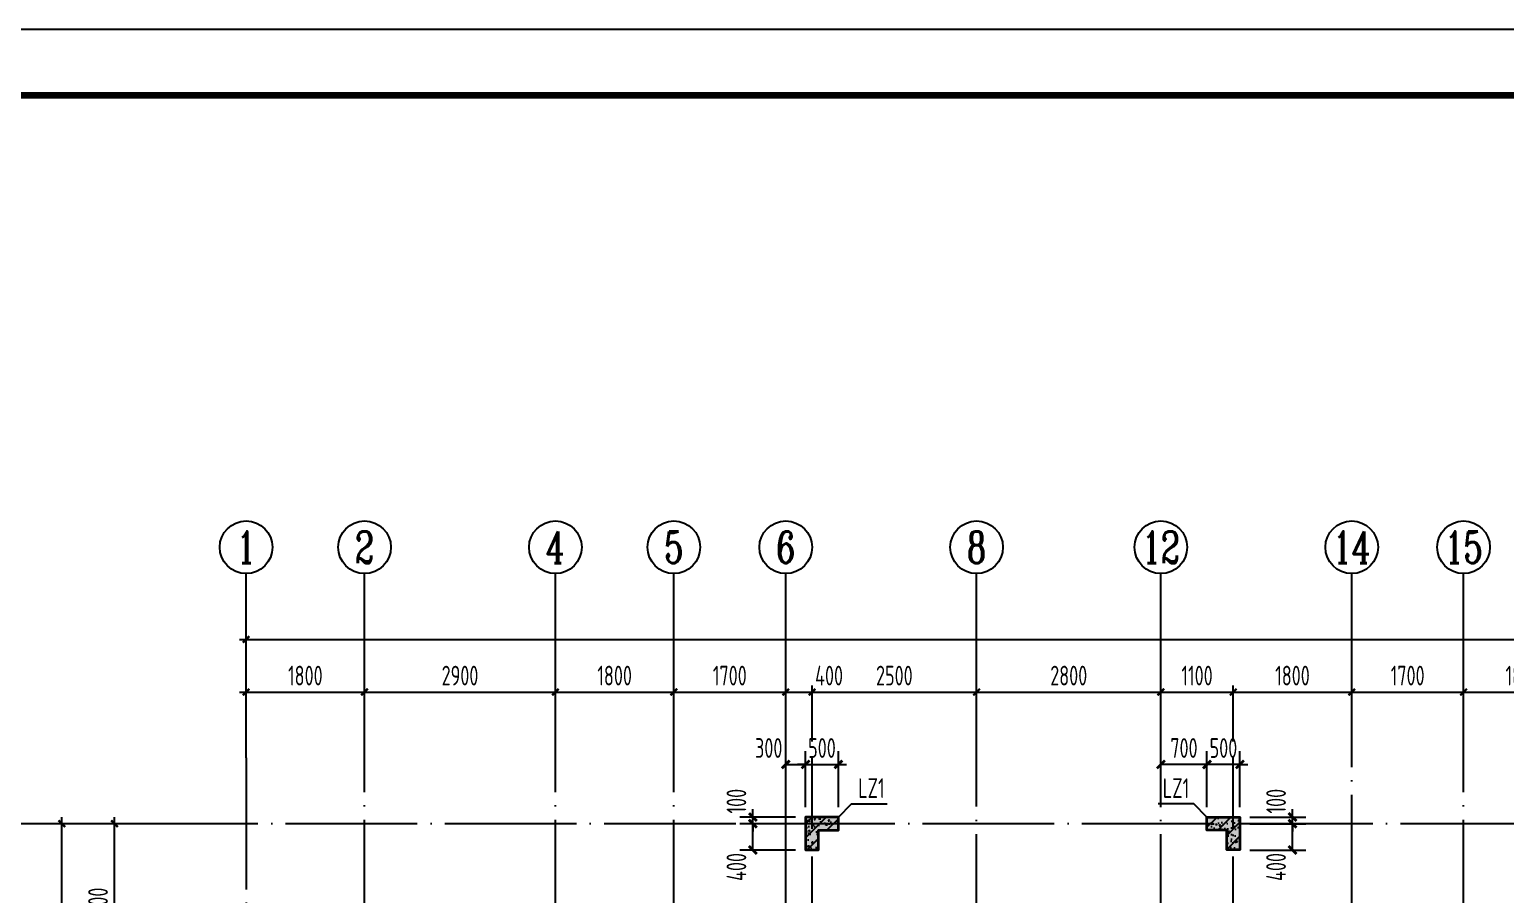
# Model space of a CAD drawing. Extents: x -1712635 to -854203, y -534641 to -21985.
# Drawn here: x -1364519 to -1342091, y -143178 to -130034 of the extents above; entities that cross this region are included whole.
import ezdxf
from ezdxf.enums import TextEntityAlignment as Align

# ---------------------------------------------------------------- set-up
doc = ezdxf.new("R2010")
doc.units = 0
doc.header["$LTSCALE"] = 1000
doc.linetypes.add('DOTE', pattern=[2.42, 2, -0.2, 0.02, -0.2])
doc.layers.get('0').update_dxf_attribs({"linetype": 'CONTINUOUS'})
doc.layers.get('Defpoints').update_dxf_attribs({"linetype": 'CONTINUOUS'})
for name, color, linetype in [('-TK', 7, 'CONTINUOUS'), ('A-AXIS', 1, 'CONTINUOUS'), ('A-DOTE', 10, 'DOTE'), ('AXIS_NUM', 7, 'CONTINUOUS'), ('COLU_DE_TEXT', 7, 'CONTINUOUS'), ('LABEL', 1, 'CONTINUOUS'), ('S-Q墙标注', 3, 'CONTINUOUS'), ('S-X详图填充', 252, 'CONTINUOUS'), ('S-X详图实线', 4, 'CONTINUOUS'), ('S-Y一般标注', 3, 'CONTINUOUS'), ('S-Z柱填充', 252, 'CONTINUOUS'), ('S-Z柱实线', 6, 'CONTINUOUS')]:
    doc.layers.add(name, color=color, linetype=linetype)
doc.styles.add('TSSD_Axis', font='complex.shx', dxfattribs={"width": 0.7, "bigfont": 'hztxt.shx'})
doc.styles.add('TSSD_DIMENSION', font='Tssdeng.shx', dxfattribs={"width": 0.7, "bigfont": 'tssdchn.shx'})
doc.styles.add('TSSD_REIN', font='tssdeng.shx', dxfattribs={"width": 0.7, "height": 300, "bigfont": 'tssdchn.shx'})
doc.styles.add('结构文字', font='zstxt.shx', dxfattribs={"width": 0.7, "bigfont": 'zshz.shx'})
doc.dimstyles.new('STRUCK', dxfattribs={"dimtxt": 400, "dimasz": 121, "dimexe": 200, "dimexo": 150, "dimgap": 115, "dimtad": 1, "dimdec": 0, "dimdsep": 46, "dimtxsty": '结构文字', "dimblk": 'ARCHTICK', "dimcen": 400, "dimclrd": 3, "dimclre": 3, "dimclrt": 7, "dimadec": 0, "dimazin": 0, "dimtfac": 1, "dimtdec": 0, "dimtix": 1, "dimtmove": 2, "dimatfit": 3, "dimldrblk": '_DIMX', "dimfxl": 0, "dimtolj": 1, "dimtzin": 0, "dimarcsym": 0})
doc.dimstyles.new('TSSD_100_100', dxfattribs={"dimtxt": 300, "dimasz": 100, "dimexe": 100, "dimexo": 250, "dimgap": 100, "dimtad": 1, "dimdec": 0, "dimzin": 0, "dimdsep": 46, "dimtxsty": 'TSSD_DIMENSION', "dimblk": 'ARCHTICK', "dimcen": 0, "dimdle": 100, "dimclrt": 7, "dimadec": 0, "dimazin": 0, "dimtfac": 1, "dimtdec": 0, "dimtix": 1, "dimtmove": 2, "dimatfit": 3, "dimldrblk": 'ARCHTICK', "dimfxl": 0, "dimtolj": 1, "dimtzin": 0, "dimarcsym": 0})
pattern_1 = [(50, (-1375504.52, -297887.4), (215.17805, -18.82564), [22.5, -247.5]), (355, (-1375504.52, -297887.4), (-41.6254, 225.65764), [18, -198]), (100.4514, (-1375486.6, -297888.98), (173.55281, 206.83186), [19.12206, -210.34263]), (46.1842, (-1375504.52, -297827.4), (320.1723, -49.6557), [33.75, -371.25]), (96.6356, (-1375477.84, -297831.54), (280.3988, 292.23536), [28.6831, -315.5139]), (351.1842, (-1375504.52, -297827.4), (280.3986, 292.2356), [27, -297]), (21, (-1375474.52, -297842.4), (179.07212, -120.78567), [22.5, -247.5]), (326, (-1375474.52, -297842.4), (72.9946, 217.545), [18, -198]), (71.4514, (-1375459.6, -297852.47), (252.0668, 96.75915), [19.12206, -210.34263]), (37.5, (-1375504.52, -297887.41), (3.647957, 99.868156), [0, -195.6, 0, -201, 0, -198.75]), (7.5, (-1375504.52, -297887.41), (78.92086, 118.32351), [0, -114.6, 0, -191.1, 0, -75.75]), (327.5, (-1375571.42, -297887.41), (160.14673, -6.76646), [0, -75, 0, -234, 0, -310.5]), (317.5, (-1375601.42, -297887.4), (174.95585, 30.0315), [0, -97.5, 0, -155.4, 0, -220.5]), (45, (-1375504.52, -297887.4), (-106.06602, 106.06602), [])]

# ---------------------------------------------------------------- blocks, each defined once
blk = doc.blocks.new('ts_axno')
at = {"color": 0, "linetype": 'ByBlock', "lineweight": -2}
blk.add_circle((0, 0), 0.5, dxfattribs=at)
at = {"color": 0, "linetype": 'ByBlock', "lineweight": -2, "style": 'TSSD_Axis', "width": 0.7}
blk.add_attdef('A', text='', height=0.6, dxfattribs=at).set_placement((0, 0), align=Align.MIDDLE_CENTER)
blk = doc.blocks.new('_ArchTick')
at = {"color": 0, "const_width": 0.35}
blk.add_lwpolyline([(-0.5, -0.5), (0.5, 0.5)], dxfattribs=at)
blk = doc.blocks.new('*D43')
at = {"layer": 'Defpoints', "color": 0}
for p in [(6400, 22100), (4600, 21100), (6400, 21100)]:
    blk.add_point(p, dxfattribs=at)
at = {"layer": 'S-Y一般标注', "color": 0, "lineweight": -2}
for p, q in [((4500, 22100), (6500, 22100)), ((4600, 21350), (4600, 22200)), ((6400, 21350), (6400, 22200))]:
    blk.add_line(p, q, dxfattribs=at)
at = {"layer": 'S-Y一般标注', "color": 0, "lineweight": -2, "xscale": 100, "yscale": 100, "zscale": 100, "rotation": 180}
blk.add_blockref('_ArchTick', (4600, 22100), dxfattribs=at)
at = {"layer": 'S-Y一般标注', "color": 0, "lineweight": -2, "xscale": 100, "yscale": 100, "zscale": 100}
blk.add_blockref('_ArchTick', (6400, 22100), dxfattribs=at)
at = {"layer": 'S-Y一般标注', "color": 7, "insert": (5500, 22350), "char_height": 300, "attachment_point": 5, "style": 'TSSD_DIMENSION'}
blk.add_mtext('\\A1;1800', dxfattribs=at)
blk = doc.blocks.new('*D44')
at = {"layer": 'Defpoints', "color": 0}
for p in [(9300, 22100), (6400, 21100), (9300, 21100)]:
    blk.add_point(p, dxfattribs=at)
at = {"layer": 'S-Y一般标注', "color": 0, "lineweight": -2}
for p, q in [((6300, 22100), (9400, 22100)), ((6400, 21350), (6400, 22200)), ((9300, 21350), (9300, 22200))]:
    blk.add_line(p, q, dxfattribs=at)
at = {"layer": 'S-Y一般标注', "color": 0, "lineweight": -2, "xscale": 100, "yscale": 100, "zscale": 100, "rotation": 180}
blk.add_blockref('_ArchTick', (6400, 22100), dxfattribs=at)
at = {"layer": 'S-Y一般标注', "color": 0, "lineweight": -2, "xscale": 100, "yscale": 100, "zscale": 100}
blk.add_blockref('_ArchTick', (9300, 22100), dxfattribs=at)
at = {"layer": 'S-Y一般标注', "color": 7, "insert": (7850, 22350), "char_height": 300, "attachment_point": 5, "style": 'TSSD_DIMENSION'}
blk.add_mtext('\\A1;2900', dxfattribs=at)
blk = doc.blocks.new('*D45')
at = {"layer": 'Defpoints', "color": 0}
for p in [(11100, 22100), (9300, 21100), (11100, 21100)]:
    blk.add_point(p, dxfattribs=at)
at = {"layer": 'S-Y一般标注', "color": 0, "lineweight": -2}
for p, q in [((9200, 22100), (11200, 22100)), ((9300, 21350), (9300, 22200)), ((11100, 21350), (11100, 22200))]:
    blk.add_line(p, q, dxfattribs=at)
at = {"layer": 'S-Y一般标注', "color": 0, "lineweight": -2, "xscale": 100, "yscale": 100, "zscale": 100, "rotation": 180}
blk.add_blockref('_ArchTick', (9300, 22100), dxfattribs=at)
at = {"layer": 'S-Y一般标注', "color": 0, "lineweight": -2, "xscale": 100, "yscale": 100, "zscale": 100}
blk.add_blockref('_ArchTick', (11100, 22100), dxfattribs=at)
at = {"layer": 'S-Y一般标注', "color": 7, "insert": (10200, 22350), "char_height": 300, "attachment_point": 5, "style": 'TSSD_DIMENSION'}
blk.add_mtext('\\A1;1800', dxfattribs=at)
blk = doc.blocks.new('*D46')
at = {"layer": 'Defpoints', "color": 0}
for p in [(12800, 22100), (11100, 21100), (12800, 21100)]:
    blk.add_point(p, dxfattribs=at)
at = {"layer": 'S-Y一般标注', "color": 0, "lineweight": -2}
for p, q in [((11000, 22100), (12900, 22100)), ((11100, 21350), (11100, 22200)), ((12800, 21350), (12800, 22200))]:
    blk.add_line(p, q, dxfattribs=at)
at = {"layer": 'S-Y一般标注', "color": 0, "lineweight": -2, "xscale": 100, "yscale": 100, "zscale": 100, "rotation": 180}
blk.add_blockref('_ArchTick', (11100, 22100), dxfattribs=at)
at = {"layer": 'S-Y一般标注', "color": 0, "lineweight": -2, "xscale": 100, "yscale": 100, "zscale": 100}
blk.add_blockref('_ArchTick', (12800, 22100), dxfattribs=at)
at = {"layer": 'S-Y一般标注', "color": 7, "insert": (11950, 22350), "char_height": 300, "attachment_point": 5, "style": 'TSSD_DIMENSION'}
blk.add_mtext('\\A1;1700', dxfattribs=at)
blk = doc.blocks.new('*D47')
at = {"layer": 'Defpoints', "color": 0}
for p in [(13200, 22100), (12800, 21100), (13200, 21100)]:
    blk.add_point(p, dxfattribs=at)
at = {"layer": 'S-Y一般标注', "color": 0, "lineweight": -2}
for p, q in [((12700, 22100), (13300, 22100)), ((12800, 21350), (12800, 22200)), ((13200, 21350), (13200, 22200))]:
    blk.add_line(p, q, dxfattribs=at)
at = {"layer": 'S-Y一般标注', "color": 0, "lineweight": -2, "xscale": 100, "yscale": 100, "zscale": 100, "rotation": 180}
blk.add_blockref('_ArchTick', (12800, 22100), dxfattribs=at)
at = {"layer": 'S-Y一般标注', "color": 0, "lineweight": -2, "xscale": 100, "yscale": 100, "zscale": 100}
blk.add_blockref('_ArchTick', (13200, 22100), dxfattribs=at)
at = {"layer": 'S-Y一般标注', "color": 7, "insert": (13458, 22350), "char_height": 300, "attachment_point": 5, "style": 'TSSD_DIMENSION'}
blk.add_mtext('\\A1;400', dxfattribs=at)
blk = doc.blocks.new('*D48')
at = {"layer": 'Defpoints', "color": 0}
for p in [(18500, 22100), (15700, 21100), (18500, 21100)]:
    blk.add_point(p, dxfattribs=at)
at = {"layer": 'S-Y一般标注', "color": 0, "lineweight": -2}
for p, q in [((15600, 22100), (18600, 22100)), ((15700, 21350), (15700, 22200)), ((18500, 21350), (18500, 22200))]:
    blk.add_line(p, q, dxfattribs=at)
at = {"layer": 'S-Y一般标注', "color": 0, "lineweight": -2, "xscale": 100, "yscale": 100, "zscale": 100, "rotation": 180}
blk.add_blockref('_ArchTick', (15700, 22100), dxfattribs=at)
at = {"layer": 'S-Y一般标注', "color": 0, "lineweight": -2, "xscale": 100, "yscale": 100, "zscale": 100}
blk.add_blockref('_ArchTick', (18500, 22100), dxfattribs=at)
at = {"layer": 'S-Y一般标注', "color": 7, "insert": (17100, 22350), "char_height": 300, "attachment_point": 5, "style": 'TSSD_DIMENSION'}
blk.add_mtext('\\A1;2800', dxfattribs=at)
blk = doc.blocks.new('*D49')
at = {"layer": 'Defpoints', "color": 0}
for p in [(19600, 22100), (18500, 21100), (19600, 21100)]:
    blk.add_point(p, dxfattribs=at)
at = {"layer": 'S-Y一般标注', "color": 0, "lineweight": -2}
for p, q in [((18400, 22100), (19700, 22100)), ((18500, 21350), (18500, 22200)), ((19600, 21350), (19600, 22200))]:
    blk.add_line(p, q, dxfattribs=at)
at = {"layer": 'S-Y一般标注', "color": 0, "lineweight": -2, "xscale": 100, "yscale": 100, "zscale": 100, "rotation": 180}
blk.add_blockref('_ArchTick', (18500, 22100), dxfattribs=at)
at = {"layer": 'S-Y一般标注', "color": 0, "lineweight": -2, "xscale": 100, "yscale": 100, "zscale": 100}
blk.add_blockref('_ArchTick', (19600, 22100), dxfattribs=at)
at = {"layer": 'S-Y一般标注', "color": 7, "insert": (19050, 22350), "char_height": 300, "attachment_point": 5, "style": 'TSSD_DIMENSION'}
blk.add_mtext('\\A1;1100', dxfattribs=at)
blk = doc.blocks.new('*D50')
at = {"layer": 'Defpoints', "color": 0}
for p in [(23100, 22100), (21400, 21100), (23100, 21100)]:
    blk.add_point(p, dxfattribs=at)
at = {"layer": 'S-Y一般标注', "color": 0, "lineweight": -2}
for p, q in [((21300, 22100), (23200, 22100)), ((21400, 21350), (21400, 22200)), ((23100, 21350), (23100, 22200))]:
    blk.add_line(p, q, dxfattribs=at)
at = {"layer": 'S-Y一般标注', "color": 0, "lineweight": -2, "xscale": 100, "yscale": 100, "zscale": 100, "rotation": 180}
blk.add_blockref('_ArchTick', (21400, 22100), dxfattribs=at)
at = {"layer": 'S-Y一般标注', "color": 0, "lineweight": -2, "xscale": 100, "yscale": 100, "zscale": 100}
blk.add_blockref('_ArchTick', (23100, 22100), dxfattribs=at)
at = {"layer": 'S-Y一般标注', "color": 7, "insert": (22250, 22350), "char_height": 300, "attachment_point": 5, "style": 'TSSD_DIMENSION'}
blk.add_mtext('\\A1;1700', dxfattribs=at)
blk = doc.blocks.new('*D51')
at = {"layer": 'Defpoints', "color": 0}
for p in [(24900, 22100), (23100, 21100), (24900, 21100)]:
    blk.add_point(p, dxfattribs=at)
at = {"layer": 'S-Y一般标注', "color": 0, "lineweight": -2}
for p, q in [((23000, 22100), (25000, 22100)), ((23100, 21350), (23100, 22200)), ((24900, 21350), (24900, 22200))]:
    blk.add_line(p, q, dxfattribs=at)
at = {"layer": 'S-Y一般标注', "color": 0, "lineweight": -2, "xscale": 100, "yscale": 100, "zscale": 100, "rotation": 180}
blk.add_blockref('_ArchTick', (23100, 22100), dxfattribs=at)
at = {"layer": 'S-Y一般标注', "color": 0, "lineweight": -2, "xscale": 100, "yscale": 100, "zscale": 100}
blk.add_blockref('_ArchTick', (24900, 22100), dxfattribs=at)
at = {"layer": 'S-Y一般标注', "color": 7, "insert": (24000, 22350), "char_height": 300, "attachment_point": 5, "style": 'TSSD_DIMENSION'}
blk.add_mtext('\\A1;1800', dxfattribs=at)
blk = doc.blocks.new('*D65')
at = {"layer": 'Defpoints', "color": 0}
for p in [(54600, 22900), (4600, 21100), (54600, 21100)]:
    blk.add_point(p, dxfattribs=at)
at = {"layer": 'S-Y一般标注', "color": 0, "lineweight": -2}
for p, q in [((4500, 22900), (54700, 22900)), ((4600, 21350), (4600, 23000)), ((54600, 21350), (54600, 23000))]:
    blk.add_line(p, q, dxfattribs=at)
at = {"layer": 'S-Y一般标注', "color": 0, "lineweight": -2, "xscale": 100, "yscale": 100, "zscale": 100, "rotation": 180}
blk.add_blockref('_ArchTick', (4600, 22900), dxfattribs=at)
at = {"layer": 'S-Y一般标注', "color": 0, "lineweight": -2, "xscale": 100, "yscale": 100, "zscale": 100}
blk.add_blockref('_ArchTick', (54600, 22900), dxfattribs=at)
at = {"layer": 'S-Y一般标注', "color": 7, "insert": (29600, 23150), "char_height": 300, "attachment_point": 5, "style": 'TSSD_DIMENSION'}
blk.add_mtext('\\A1;50000', dxfattribs=at)
blk = doc.blocks.new('*D72')
at = {"layer": 'Defpoints', "color": 0}
for p in [(1800, 20100), (3600, 20100), (3600, 4600)]:
    blk.add_point(p, dxfattribs=at)
at = {"layer": 'S-Y一般标注', "color": 0, "lineweight": -2}
for p, q in [((1800, 4500), (1800, 20200)), ((3350, 20100), (1700, 20100)), ((3350, 4600), (1700, 4600))]:
    blk.add_line(p, q, dxfattribs=at)
at = {"layer": 'S-Y一般标注', "color": 0, "lineweight": -2, "xscale": 100, "yscale": 100, "zscale": 100}
for p, rotation in [((1800, 20100), 90), ((1800, 4600), 270)]:
    blk.add_blockref('_ArchTick', p, dxfattribs=dict(at, rotation=rotation))
at = {"layer": 'S-Y一般标注', "color": 7, "insert": (1550, 12350), "char_height": 300, "attachment_point": 5, "rotation": 90, "style": 'TSSD_DIMENSION'}
blk.add_mtext('\\A1;15500', dxfattribs=at)
blk = doc.blocks.new('*D75')
at = {"layer": 'Defpoints', "color": 0}
for p in [(2600, 20100), (3600, 20100), (3600, 17600)]:
    blk.add_point(p, dxfattribs=at)
at = {"layer": 'S-Y一般标注', "color": 0, "lineweight": -2}
for p, q in [((2600, 17500), (2600, 20200)), ((3350, 20100), (2500, 20100)), ((3350, 17600), (2500, 17600))]:
    blk.add_line(p, q, dxfattribs=at)
at = {"layer": 'S-Y一般标注', "color": 0, "lineweight": -2, "xscale": 100, "yscale": 100, "zscale": 100}
for p, rotation in [((2600, 20100), 90), ((2600, 17600), 270)]:
    blk.add_blockref('_ArchTick', p, dxfattribs=dict(at, rotation=rotation))
at = {"layer": 'S-Y一般标注', "color": 7, "insert": (2350, 18850), "char_height": 300, "attachment_point": 5, "rotation": 90, "style": 'TSSD_DIMENSION'}
blk.add_mtext('\\A1;2500', dxfattribs=at)
blk = doc.blocks.new('*D78')
at = {"layer": 'Defpoints', "color": 0}
for p in [(15700, 22100), (13200, 21100), (15700, 21100)]:
    blk.add_point(p, dxfattribs=at)
at = {"layer": 'S-Y一般标注', "color": 0, "lineweight": -2}
for p, q in [((13100, 22100), (15800, 22100)), ((13200, 21350), (13200, 22200)), ((15700, 21350), (15700, 22200))]:
    blk.add_line(p, q, dxfattribs=at)
at = {"layer": 'S-Y一般标注', "color": 0, "lineweight": -2, "xscale": 100, "yscale": 100, "zscale": 100, "rotation": 180}
blk.add_blockref('_ArchTick', (13200, 22100), dxfattribs=at)
at = {"layer": 'S-Y一般标注', "color": 0, "lineweight": -2, "xscale": 100, "yscale": 100, "zscale": 100}
blk.add_blockref('_ArchTick', (15700, 22100), dxfattribs=at)
at = {"layer": 'S-Y一般标注', "color": 7, "insert": (14450, 22350), "char_height": 300, "attachment_point": 5, "style": 'TSSD_DIMENSION'}
blk.add_mtext('\\A1;2500', dxfattribs=at)
blk = doc.blocks.new('*D79')
at = {"layer": 'Defpoints', "color": 0}
for p in [(21400, 22100), (19600, 21100), (21400, 21100)]:
    blk.add_point(p, dxfattribs=at)
at = {"layer": 'S-Y一般标注', "color": 0, "lineweight": -2}
for p, q in [((19500, 22100), (21500, 22100)), ((19600, 21350), (19600, 22200)), ((21400, 21350), (21400, 22200))]:
    blk.add_line(p, q, dxfattribs=at)
at = {"layer": 'S-Y一般标注', "color": 0, "lineweight": -2, "xscale": 100, "yscale": 100, "zscale": 100, "rotation": 180}
blk.add_blockref('_ArchTick', (19600, 22100), dxfattribs=at)
at = {"layer": 'S-Y一般标注', "color": 0, "lineweight": -2, "xscale": 100, "yscale": 100, "zscale": 100}
blk.add_blockref('_ArchTick', (21400, 22100), dxfattribs=at)
at = {"layer": 'S-Y一般标注', "color": 7, "insert": (20500, 22350), "char_height": 300, "attachment_point": 5, "style": 'TSSD_DIMENSION'}
blk.add_mtext('\\A1;1800', dxfattribs=at)
blk = doc.blocks.new('*D2416')
at = {"layer": 'Defpoints', "color": 0}
for p in [(-1353527, -142002), (-1352727, -142002), (-1352727, -142102)]:
    blk.add_point(p, dxfattribs=at)
at = {"layer": 'S-Q墙标注', "color": 3, "lineweight": -2}
for p, q in [((-1353527, -142002), (-1353527, -141881)), ((-1352877, -142002), (-1353727, -142002)), ((-1352877, -142102), (-1353727, -142102)), ((-1353527, -142102), (-1353527, -142002)), ((-1353527, -142102), (-1353527, -142223))]:
    blk.add_line(p, q, dxfattribs=at)
at = {"layer": 'S-Q墙标注', "color": 3, "lineweight": -2, "xscale": 121, "yscale": 121, "zscale": 121}
for p, rotation in [((-1353527, -142002), 270), ((-1353527, -142102), 90)]:
    blk.add_blockref('_ArchTick', p, dxfattribs=dict(at, rotation=rotation))
at = {"layer": 'S-Q墙标注', "color": 7, "insert": (-1353777, -141760), "char_height": 300, "attachment_point": 5, "rotation": 90, "style": 'TSSD_REIN'}
blk.add_mtext('\\A1;100', dxfattribs=at)
blk = doc.blocks.new('_DIMX')
blk.add_line((-150, 0), (150, 0))
at = {"const_width": 50}
blk.add_lwpolyline([(-70, -70), (70, 70)], dxfattribs=at)
blk = doc.blocks.new('*D2417')
at = {"layer": 'Defpoints', "color": 0}
for p in [(-1353527, -142102), (-1352727, -142102), (-1352727, -142502)]:
    blk.add_point(p, dxfattribs=at)
at = {"layer": 'S-Q墙标注', "color": 3, "lineweight": -2}
for p, q in [((-1352877, -142102), (-1353727, -142102)), ((-1353527, -142502), (-1353527, -142102)), ((-1352877, -142502), (-1353727, -142502))]:
    blk.add_line(p, q, dxfattribs=at)
at = {"layer": 'S-Q墙标注', "color": 3, "lineweight": -2, "xscale": 121, "yscale": 121, "zscale": 121}
for p, rotation in [((-1353527, -142102), 90), ((-1353527, -142502), 270)]:
    blk.add_blockref('_ArchTick', p, dxfattribs=dict(at, rotation=rotation))
at = {"layer": 'S-Q墙标注', "color": 7, "insert": (-1353777, -142760), "char_height": 300, "attachment_point": 5, "rotation": 90, "style": 'TSSD_REIN'}
blk.add_mtext('\\A1;400', dxfattribs=at)
blk = doc.blocks.new('*D2421')
at = {"layer": 'Defpoints', "color": 0}
for p in [(-1352227, -141202), (-1352727, -142002), (-1352227, -142002)]:
    blk.add_point(p, dxfattribs=at)
at = {"layer": 'S-Q墙标注', "color": 3, "lineweight": -2}
for p, q in [((-1352727, -141852), (-1352727, -141002)), ((-1352227, -141852), (-1352227, -141002)), ((-1352727, -141202), (-1352848, -141202)), ((-1352727, -141202), (-1352227, -141202)), ((-1352227, -141202), (-1352106, -141202))]:
    blk.add_line(p, q, dxfattribs=at)
at = {"layer": 'S-Q墙标注', "color": 3, "lineweight": -2, "xscale": 121, "yscale": 121, "zscale": 121}
blk.add_blockref('_ArchTick', (-1352727, -141202), dxfattribs=at)
at = {"layer": 'S-Q墙标注', "color": 3, "lineweight": -2, "xscale": 121, "yscale": 121, "zscale": 121, "rotation": 180}
blk.add_blockref('_ArchTick', (-1352227, -141202), dxfattribs=at)
at = {"layer": 'S-Q墙标注', "color": 7, "insert": (-1352477, -140952), "char_height": 300, "attachment_point": 5, "style": 'TSSD_REIN'}
blk.add_mtext('\\A1;500', dxfattribs=at)
blk = doc.blocks.new('*D2422')
at = {"layer": 'Defpoints', "color": 0}
for p in [(-1352727, -141202), (-1353027, -142002), (-1352727, -142002)]:
    blk.add_point(p, dxfattribs=at)
at = {"layer": 'S-Q墙标注', "color": 3, "lineweight": -2}
for p, q in [((-1353027, -141852), (-1353027, -141002)), ((-1352727, -141852), (-1352727, -141002)), ((-1353027, -141202), (-1352727, -141202))]:
    blk.add_line(p, q, dxfattribs=at)
at = {"layer": 'S-Q墙标注', "color": 3, "lineweight": -2, "xscale": 121, "yscale": 121, "zscale": 121, "rotation": 180}
blk.add_blockref('_ArchTick', (-1353027, -141202), dxfattribs=at)
at = {"layer": 'S-Q墙标注', "color": 3, "lineweight": -2, "xscale": 121, "yscale": 121, "zscale": 121}
blk.add_blockref('_ArchTick', (-1352727, -141202), dxfattribs=at)
at = {"layer": 'S-Q墙标注', "color": 7, "insert": (-1353286, -140952), "char_height": 300, "attachment_point": 5, "style": 'TSSD_REIN'}
blk.add_mtext('\\A1;300', dxfattribs=at)
blk = doc.blocks.new('*D2424')
at = {"layer": 'Defpoints', "color": 0}
for p in [(-1346127, -142002), (-1346127, -142102), (-1345327, -142002)]:
    blk.add_point(p, dxfattribs=at)
at = {"layer": 'S-Q墙标注', "color": 3, "lineweight": -2}
for p, q in [((-1345327, -142002), (-1345327, -141881)), ((-1345977, -142002), (-1345127, -142002)), ((-1345977, -142102), (-1345127, -142102)), ((-1345327, -142102), (-1345327, -142002)), ((-1345327, -142102), (-1345327, -142223))]:
    blk.add_line(p, q, dxfattribs=at)
at = {"layer": 'S-Q墙标注', "color": 3, "lineweight": -2, "xscale": 121, "yscale": 121, "zscale": 121}
for p, rotation in [((-1345327, -142002), 270), ((-1345327, -142102), 90)]:
    blk.add_blockref('_ArchTick', p, dxfattribs=dict(at, rotation=rotation))
at = {"layer": 'S-Q墙标注', "color": 7, "insert": (-1345577, -141760), "char_height": 300, "attachment_point": 5, "rotation": 90, "style": 'TSSD_REIN'}
blk.add_mtext('\\A1;100', dxfattribs=at)
blk = doc.blocks.new('*D2425')
at = {"layer": 'Defpoints', "color": 0}
for p in [(-1346127, -142102), (-1345327, -142102), (-1346127, -142502)]:
    blk.add_point(p, dxfattribs=at)
at = {"layer": 'S-Q墙标注', "color": 3, "lineweight": -2}
for p, q in [((-1345977, -142102), (-1345127, -142102)), ((-1345327, -142502), (-1345327, -142102)), ((-1345977, -142502), (-1345127, -142502))]:
    blk.add_line(p, q, dxfattribs=at)
at = {"layer": 'S-Q墙标注', "color": 3, "lineweight": -2, "xscale": 121, "yscale": 121, "zscale": 121}
for p, rotation in [((-1345327, -142102), 90), ((-1345327, -142502), 270)]:
    blk.add_blockref('_ArchTick', p, dxfattribs=dict(at, rotation=rotation))
at = {"layer": 'S-Q墙标注', "color": 7, "insert": (-1345577, -142760), "char_height": 300, "attachment_point": 5, "rotation": 90, "style": 'TSSD_REIN'}
blk.add_mtext('\\A1;400', dxfattribs=at)
blk = doc.blocks.new('*D2428')
at = {"layer": 'Defpoints', "color": 0}
for p in [(-1346627, -141202), (-1346627, -142002), (-1346127, -142002)]:
    blk.add_point(p, dxfattribs=at)
at = {"layer": 'S-Q墙标注', "color": 3, "lineweight": -2}
for p, q in [((-1346627, -141852), (-1346627, -141002)), ((-1346127, -141852), (-1346127, -141002)), ((-1346627, -141202), (-1346748, -141202)), ((-1346127, -141202), (-1346627, -141202)), ((-1346127, -141202), (-1346006, -141202))]:
    blk.add_line(p, q, dxfattribs=at)
at = {"layer": 'S-Q墙标注', "color": 3, "lineweight": -2, "xscale": 121, "yscale": 121, "zscale": 121}
blk.add_blockref('_ArchTick', (-1346627, -141202), dxfattribs=at)
at = {"layer": 'S-Q墙标注', "color": 3, "lineweight": -2, "xscale": 121, "yscale": 121, "zscale": 121, "rotation": 180}
blk.add_blockref('_ArchTick', (-1346127, -141202), dxfattribs=at)
at = {"layer": 'S-Q墙标注', "color": 7, "insert": (-1346377, -140952), "char_height": 300, "attachment_point": 5, "style": 'TSSD_REIN'}
blk.add_mtext('\\A1;500', dxfattribs=at)
blk = doc.blocks.new('*D2430')
at = {"layer": 'Defpoints', "color": 0}
for p in [(-1347327, -141202), (-1347327, -142002), (-1346627, -142002)]:
    blk.add_point(p, dxfattribs=at)
at = {"layer": 'S-Q墙标注', "color": 3, "lineweight": -2}
for p, q in [((-1347327, -141852), (-1347327, -141002)), ((-1346627, -141852), (-1346627, -141002)), ((-1346627, -141202), (-1347327, -141202))]:
    blk.add_line(p, q, dxfattribs=at)
at = {"layer": 'S-Q墙标注', "color": 3, "lineweight": -2, "xscale": 121, "yscale": 121, "zscale": 121, "rotation": 180}
blk.add_blockref('_ArchTick', (-1347327, -141202), dxfattribs=at)
at = {"layer": 'S-Q墙标注', "color": 3, "lineweight": -2, "xscale": 121, "yscale": 121, "zscale": 121}
blk.add_blockref('_ArchTick', (-1346627, -141202), dxfattribs=at)
at = {"layer": 'S-Q墙标注', "color": 7, "insert": (-1346977, -140952), "char_height": 300, "attachment_point": 5, "style": 'TSSD_REIN'}
blk.add_mtext('\\A1;700', dxfattribs=at)
blk = doc.blocks.new('A1')
blk.add_lwpolyline([(0, 59400), (0, 0), (84100, 0), (84100, 59400)], close=True)
at = {"const_width": 100}
blk.add_lwpolyline([(2500, 58400), (2500, 1000), (83100, 1000), (83100, 58400)], close=True, dxfattribs=at)
blk = doc.blocks.new('20210726.16350016')
at = {"layer": 'A-AXIS'}
for p, q in [((4600, 21100), (4600, 23900)), ((6400, 21100), (6400, 23900)), ((9300, 21100), (9300, 23900)), ((11100, 21100), (11100, 23900)), ((12800, 21100), (12800, 23900)), ((15700, 21100), (15700, 23900)), ((18500, 21100), (18500, 23900)), ((21400, 21100), (21400, 23900)), ((23100, 21100), (23100, 23900)), ((3600, 20100), (800, 20100))]:
    blk.add_line(p, q, dxfattribs=at)
at = {"layer": 'A-DOTE'}
for p, q in [((4600, 21100), (4600, 3600)), ((6400, 10900), (6400, 21100)), ((9300, 10900), (9300, 21100)), ((11100, 10900), (11100, 21100)), ((12800, 13700), (12800, 21100)), ((13200, 17600), (13200, 21100)), ((15700, 13100.3), (15700, 21100)), ((18500, 13100.3), (18500, 21100)), ((19600, 17600), (19600, 21100)), ((21400, 13700), (21400, 21100)), ((23100, 10900), (23100, 21100)), ((55600, 20100), (3600, 20100))]:
    blk.add_line(p, q, dxfattribs=at)
at = {"layer": 'A-AXIS'}
ref = blk.add_blockref('ts_axno', (4600, 24300), dxfattribs=dict(at, xscale=800, yscale=800, zscale=800))
ref.add_attrib('1', '1', dxfattribs={"layer": 'AXIS_NUM', "height": 480, "style": 'TSSD_Axis', "width": 0.7}).set_placement((4600, 24300), align=Align.MIDDLE_CENTER)
ref = blk.add_blockref('ts_axno', (6400, 24300), dxfattribs=dict(at, xscale=800, yscale=800, zscale=800))
ref.add_attrib('2', '2', dxfattribs={"layer": 'AXIS_NUM', "height": 480, "style": 'TSSD_Axis', "width": 0.7}).set_placement((6400, 24300), align=Align.MIDDLE_CENTER)
ref = blk.add_blockref('ts_axno', (9300, 24300), dxfattribs=dict(at, xscale=800, yscale=800, zscale=800))
ref.add_attrib('3', '4', dxfattribs={"layer": 'AXIS_NUM', "height": 480, "style": 'TSSD_Axis', "width": 0.7}).set_placement((9300, 24300), align=Align.MIDDLE_CENTER)
ref = blk.add_blockref('ts_axno', (11100, 24300), dxfattribs=dict(at, xscale=800, yscale=800, zscale=800))
ref.add_attrib('4', '5', dxfattribs={"layer": 'AXIS_NUM', "height": 480, "style": 'TSSD_Axis', "width": 0.7}).set_placement((11100, 24300), align=Align.MIDDLE_CENTER)
ref = blk.add_blockref('ts_axno', (12800, 24300), dxfattribs=dict(at, xscale=800, yscale=800, zscale=800))
ref.add_attrib('5', '6', dxfattribs={"layer": 'AXIS_NUM', "height": 480, "style": 'TSSD_Axis', "width": 0.7}).set_placement((12800, 24300), align=Align.MIDDLE_CENTER)
ref = blk.add_blockref('ts_axno', (15700, 24300), dxfattribs=dict(at, xscale=800, yscale=800, zscale=800))
ref.add_attrib('6', '8', dxfattribs={"layer": 'AXIS_NUM', "height": 480, "style": 'TSSD_Axis', "width": 0.7}).set_placement((15700, 24300), align=Align.MIDDLE_CENTER)
ref = blk.add_blockref('ts_axno', (18500, 24300), dxfattribs=dict(at, xscale=800, yscale=800, zscale=800))
ref.add_attrib('7', '12', dxfattribs={"layer": 'AXIS_NUM', "height": 480, "style": 'TSSD_Axis', "width": 0.7}).set_placement((18500, 24300), align=Align.MIDDLE_CENTER)
ref = blk.add_blockref('ts_axno', (21400, 24300), dxfattribs=dict(at, xscale=800, yscale=800, zscale=800))
ref.add_attrib('8', '14', dxfattribs={"layer": 'AXIS_NUM', "height": 480, "style": 'TSSD_Axis', "width": 0.7}).set_placement((21400, 24300), align=Align.MIDDLE_CENTER)
ref = blk.add_blockref('ts_axno', (23100, 24300), dxfattribs=dict(at, xscale=800, yscale=800, zscale=800))
ref.add_attrib('9', '15', dxfattribs={"layer": 'AXIS_NUM', "height": 480, "style": 'TSSD_Axis', "width": 0.7}).set_placement((23100, 24300), align=Align.MIDDLE_CENTER)
at = {"layer": 'S-Y一般标注'}
for base, p1, p2, picture, middle in [((54600, 22900), (4600, 21100), (54600, 21100), '*D65', (29600, 23150)), ((6400, 22100), (4600, 21100), (6400, 21100), '*D43', (5500, 22350)), ((9300, 22100), (6400, 21100), (9300, 21100), '*D44', (7850, 22350)), ((11100, 22100), (9300, 21100), (11100, 21100), '*D45', (10200, 22350)), ((12800, 22100), (11100, 21100), (12800, 21100), '*D46', (11950, 22350)), ((15700, 22100), (13200, 21100), (15700, 21100), '*D78', (14450, 22350)), ((18500, 22100), (15700, 21100), (18500, 21100), '*D48', (17100, 22350)), ((19600, 22100), (18500, 21100), (19600, 21100), '*D49', (19050, 22350)), ((21400, 22100), (19600, 21100), (21400, 21100), '*D79', (20500, 22350)), ((23100, 22100), (21400, 21100), (23100, 21100), '*D50', (22250, 22350)), ((24900, 22100), (23100, 21100), (24900, 21100), '*D51', (24000, 22350))]:
    dim = blk.add_linear_dim(base=base, p1=p1, p2=p2, dimstyle='TSSD_100_100', dxfattribs=at)
    dim.commit()
    dim.dimension.update_dxf_attribs({"geometry": picture, "text_midpoint": middle})
dim = blk.add_linear_dim(base=(13200, 22100), p1=(12800, 21100), p2=(13200, 21100), dimstyle='TSSD_100_100', dxfattribs=at)
dim.commit()
dim.dimension.update_dxf_attribs({"geometry": '*D47', "text_midpoint": (13458.1, 22350), "dimtype": 128})
for base, p1, picture, middle in [((1800, 20100), (3600, 4600), '*D72', (1550, 12350)), ((2600, 20100), (3600, 17600), '*D75', (2350, 18850))]:
    dim = blk.add_linear_dim(base=base, p1=p1, p2=(3600, 20100), angle=90, dimstyle='TSSD_100_100', dxfattribs=at)
    dim.commit()
    dim.dimension.update_dxf_attribs({"geometry": picture, "text_midpoint": middle})

msp = doc.modelspace()

# ---------------------------------------------------------------- hatches: boundary and pattern name
at = {"layer": 'S-X详图填充'}
h = msp.add_hatch(color=256, dxfattribs=at)
h.dxf.hatch_style = 1
h.paths.add_polyline_path([(-1352227.44, -142001.79), (-1352727.44, -142001.79), (-1352727.44, -142501.79), (-1352527.44, -142501.79), (-1352527.44, -142201.79), (-1352227.44, -142201.79)])
h = msp.add_hatch(color=256, dxfattribs=at)
h.dxf.hatch_style = 1
h.paths.add_polyline_path([(-1346627.46, -142001.8), (-1346127.46, -142001.8), (-1346127.46, -142501.8), (-1346327.46, -142501.8), (-1346327.46, -142201.8), (-1346627.46, -142201.8)])
at = {"layer": 'S-Z柱填充'}
h = msp.add_hatch(dxfattribs=at)
h.set_pattern_fill('ARMORED', color=256, scale=30, style=0)
h.set_pattern_definition(pattern_1)
h.paths.add_polyline_path([(-1352227.45, -142001.8), (-1352727.45, -142001.8), (-1352727.45, -142501.8), (-1352527.45, -142501.8), (-1352527.45, -142201.8), (-1352227.45, -142201.8)])
h = msp.add_hatch(dxfattribs=at)
h.set_pattern_fill('ARMORED', color=256, scale=30, style=0)
h.set_pattern_definition(pattern_1)
h.paths.add_polyline_path([(-1346627.47, -142001.8), (-1346127.47, -142001.8), (-1346127.47, -142501.8), (-1346327.47, -142501.8), (-1346327.47, -142201.8), (-1346627.47, -142201.8)])

# ---------------------------------------------------------------- linework, layer by layer
at = {"layer": 'LABEL'}
for points in [[(-1352227.45, -142001.8), (-1352027.45, -141801.8), (-1351488.5, -141801.8)], [(-1346627.47, -142001.8), (-1346827.47, -141801.8), (-1347366.42, -141801.8)]]:
    msp.add_lwpolyline(points, dxfattribs=at)
at = {"layer": 'S-X详图实线'}
for points in [[(-1352527.44, -142501.79), (-1352527.44, -142201.79), (-1352227.44, -142201.79), (-1352227.44, -142001.79), (-1352727.44, -142001.79), (-1352727.44, -142501.79), (-1352527.44, -142501.79)], [(-1346327.46, -142501.79), (-1346327.46, -142201.79), (-1346627.46, -142201.79), (-1346627.46, -142001.79), (-1346127.46, -142001.79), (-1346127.46, -142501.79), (-1346327.46, -142501.79)]]:
    msp.add_lwpolyline(points, dxfattribs=at)
at = {"layer": 'S-Z柱实线', "lineweight": 35}
for points in [[(-1352227.45, -142001.8), (-1352727.45, -142001.8), (-1352727.45, -142501.8), (-1352527.45, -142501.8), (-1352527.45, -142201.8), (-1352227.45, -142201.8), (-1352227.45, -142001.8)], [(-1352227.44, -142001.79), (-1352727.44, -142001.79), (-1352727.44, -142501.79), (-1352527.44, -142501.79), (-1352527.44, -142201.79), (-1352227.44, -142201.79), (-1352227.44, -142001.79)], [(-1346627.47, -142001.8), (-1346127.47, -142001.8), (-1346127.47, -142501.8), (-1346327.47, -142501.8), (-1346327.47, -142201.8), (-1346627.47, -142201.8), (-1346627.47, -142001.8)], [(-1346627.46, -142001.8), (-1346127.46, -142001.8), (-1346127.46, -142501.8), (-1346327.46, -142501.8), (-1346327.46, -142201.8), (-1346627.46, -142201.8), (-1346627.46, -142001.8)]]:
    msp.add_lwpolyline(points, dxfattribs=at)

# ---------------------------------------------------------------- block references
at = {"layer": '-TK'}
msp.add_blockref('A1', (-1375868.9, -189434.1), dxfattribs=at)
at = {"layer": 'A-DOTE'}
msp.add_blockref('20210726.16350016', (-1365827.46, -162201.85), dxfattribs=at)

# ---------------------------------------------------------------- texts
at = {"layer": 'COLU_DE_TEXT', "style": 'TSSD_REIN', "width": 0.7}
for p in [(-1351927.45, -141801.8), (-1347299.01, -141801.8)]:
    msp.add_text('LZ1', height=300, dxfattribs=at).set_placement(p, align=Align.BOTTOM_LEFT)

# ---------------------------------------------------------------- dimensions: what is measured, and where the dimension line sits
at = {"layer": 'S-Q墙标注'}
dim = msp.add_linear_dim(base=(-1352727.45, -141201.8), p1=(-1353027.46, -142001.8), p2=(-1352727.45, -142001.8), dimstyle='STRUCK', override={"dimtxt": 300, "dimgap": 100, "dimtxsty": 'TSSD_REIN'}, dxfattribs=at)
dim.commit()
dim.dimension.update_dxf_attribs({"geometry": '*D2422', "text_midpoint": (-1353285.54, -140951.8), "dimtype": 160})
dim = msp.add_linear_dim(base=(-1352227.45, -141201.8), p1=(-1352727.45, -142001.8), p2=(-1352227.45, -142001.8), dimstyle='STRUCK', override={"dimtxt": 300, "dimgap": 100, "dimtxsty": 'TSSD_REIN'}, dxfattribs=at)
dim.commit()
dim.dimension.update_dxf_attribs({"geometry": '*D2421', "text_midpoint": (-1352477.45, -140951.8)})
for base, p1, p2, picture, middle in [((-1347327.46, -141201.8), (-1346627.47, -142001.8), (-1347327.46, -142001.8), '*D2430', (-1346977.46, -140951.8)), ((-1346627.47, -141201.8), (-1346127.47, -142001.8), (-1346627.47, -142001.8), '*D2428', (-1346377.47, -140951.8))]:
    dim = msp.add_linear_dim(base=base, p1=p1, p2=p2, angle=180, dimstyle='STRUCK', override={"dimtxt": 300, "dimgap": 100, "dimtxsty": 'TSSD_REIN'}, dxfattribs=at)
    dim.commit()
    dim.dimension.update_dxf_attribs({"geometry": picture, "text_midpoint": middle})
for base, p1, p2, picture, middle in [((-1353527.45, -142001.8), (-1352727.45, -142101.8), (-1352727.45, -142001.8), '*D2416', (-1353777.45, -141759.87)), ((-1345327.47, -142001.8), (-1346127.47, -142101.8), (-1346127.47, -142001.8), '*D2424', (-1345577.47, -141759.87)), ((-1353527.45, -142101.8), (-1352727.45, -142501.79), (-1352727.45, -142101.8), '*D2417', (-1353777.45, -142759.87)), ((-1345327.47, -142101.8), (-1346127.47, -142501.79), (-1346127.47, -142101.8), '*D2425', (-1345577.47, -142759.87))]:
    dim = msp.add_linear_dim(base=base, p1=p1, p2=p2, angle=90, dimstyle='STRUCK', override={"dimtxt": 300, "dimgap": 100, "dimtxsty": 'TSSD_REIN'}, dxfattribs=at)
    dim.commit()
    dim.dimension.update_dxf_attribs({"geometry": picture, "text_midpoint": middle, "dimtype": 160})

doc.saveas('drawing.dxf')
